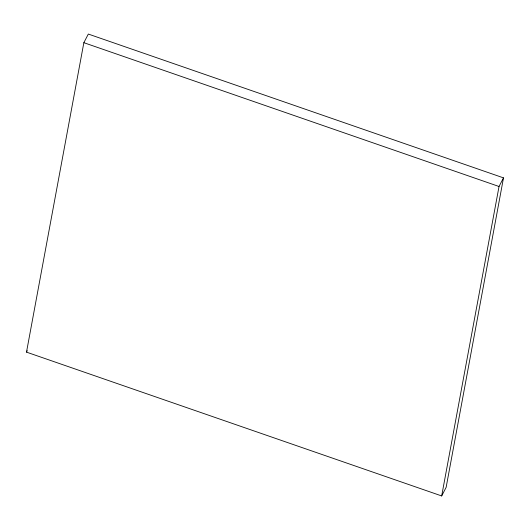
<?xml version="1.0" encoding="UTF-8"?>
<svg xmlns="http://www.w3.org/2000/svg" width="530" height="530" viewBox="0 0 530 530"><rect width="100%" height="100%" fill="white"/><g stroke="black" fill="none" stroke-linecap="round" stroke-linejoin="round"><path stroke-width="0.79" d="M26.5 352.132L83.853 42.685L88.324 34.059L503.5 177.868L446.147 487.315L441.675 495.941L26.5 352.132L27.242 350.694M441.675 495.941L499.035 186.494L503.5 177.868M83.853 42.685L499.035 186.494"/></g></svg>
